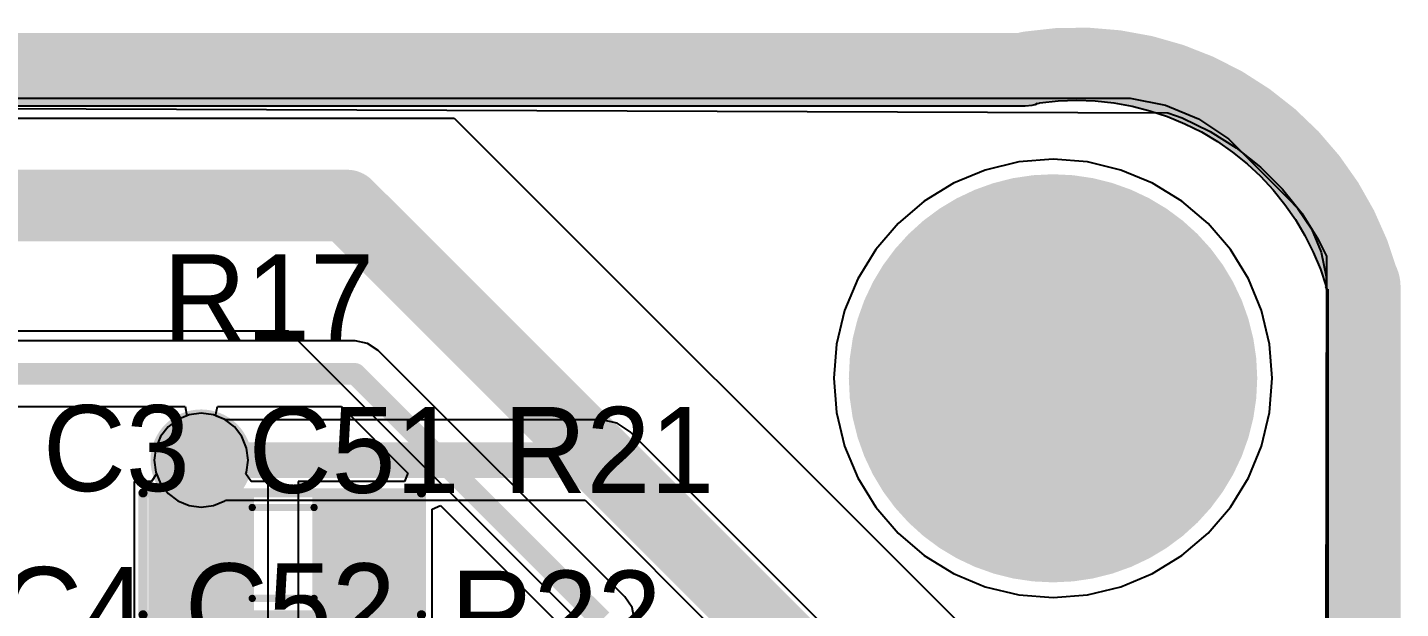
# Model space of a CAD drawing. Header units: millimetres. Extents: x -51 to 108, y 36 to 112.
# Drawn here: x 88.38 to 107.54, y 83.83 to 91.95 of the extents above; entities that cross this region are included whole.
import ezdxf

# ---------------------------------------------------------------- set-up
doc = ezdxf.new("R2010")
doc.units = ezdxf.units.MM
for name, color, linetype in [('BottomLayer', 5, 'Continuous'), ('BottomSolder', 6, 'Continuous'), ('InternalPlane1', 76, 'Continuous'), ('MidLayer1', 16, 'Continuous'), ('PadHoleLayer', 156, 'Continuous'), ('TopLayer', 1, 'Continuous'), ('TopOverlay', 2, 'Continuous'), ('TopSolder', 216, 'Continuous'), ('ViaHoleLayer', 16, 'Continuous')]:
    doc.layers.add(name, color=color, linetype=linetype)

# ---------------------------------------------------------------- blocks, each defined once
blk = doc.blocks.new('SM_0805_85')
at = {"layer": 'TopLayer'}
for points in [[(-1.778, -0.6985), (-0.508, -0.6985), (-1.778, 0.6985), (-0.508, 0.6985)], [(0.508, -0.6985), (1.778, -0.6985), (0.508, 0.6985), (1.778, 0.6985)]]:
    blk.add_solid(points, dxfattribs=at)
at = {"layer": 'TopOverlay'}
for points, const_width in [([(-1.9558, 0.8382), (1.9304, 0.8382)], 0.127), ([(-1.9558, -0.8636), (-1.9558, 0.8382)], 0.127), ([(1.9304, -0.8636), (1.9304, 0.8382)], 0.127), ([(-0.4318, 0.635), (0.4318, 0.635)], 0.1016), ([(-0.4318, -0.635), (0.4318, -0.635)], 0.1016), ([(-1.9558, -0.8636), (1.9304, -0.8636)], 0.127)]:
    blk.add_lwpolyline(points, dxfattribs=dict(at, const_width=const_width))
for points, const_width in [([(-1.98755, 0.8382, 1), (-1.92405, 0.8382, 1)], 0.0635), ([(-1.98755, 0.8382, 1), (-1.92405, 0.8382, 1)], 0.0635), ([(1.89865, 0.8382, 1), (1.96215, 0.8382, 1)], 0.0635), ([(1.89865, 0.8382, 1), (1.96215, 0.8382, 1)], 0.0635), ([(-0.4572, 0.635, 1), (-0.4064, 0.635, 1)], 0.0508), ([(0.4064, 0.635, 1), (0.4572, 0.635, 1)], 0.0508), ([(-0.4572, -0.635, 1), (-0.4064, -0.635, 1)], 0.0508), ([(0.4064, -0.635, 1), (0.4572, -0.635, 1)], 0.0508), ([(-1.98755, -0.8636, 1), (-1.92405, -0.8636, 1)], 0.0635), ([(-1.98755, -0.8636, 1), (-1.92405, -0.8636, 1)], 0.0635), ([(1.89865, -0.8636, 1), (1.96215, -0.8636, 1)], 0.0635), ([(1.89865, -0.8636, 1), (1.96215, -0.8636, 1)], 0.0635)]:
    blk.add_lwpolyline(points, format="xyb", close=True, dxfattribs=dict(at, const_width=const_width))
at = {"layer": 'TopSolder'}
for points in [[(-1.8796, -0.8001), (-0.4064, -0.8001), (-1.8796, 0.8001), (-0.4064, 0.8001)], [(0.4064, -0.8001), (1.8796, -0.8001), (0.4064, 0.8001), (1.8796, 0.8001)]]:
    blk.add_solid(points, dxfattribs=at)

msp = doc.modelspace()

# ---------------------------------------------------------------- linework, layer by layer
at = {"layer": 'BottomLayer'}
for p, q in [((41.363, 90.957), (103.77, 90.957)), ((103.77, 90.957), (104.261, 90.86)), ((104.261, 90.86), (104.723, 90.668)), ((104.723, 90.668), (105.139, 90.39)), ((105.139, 90.39), (105.316, 90.213)), ((102.214, 90.068), (101.747, 89.955)), ((102.692, 90.105), (102.214, 90.068)), ((103.171, 90.068), (102.692, 90.105)), ((103.638, 89.955), (103.171, 90.068)), ((105.316, 90.213), (105.512, 90.018)), ((101.747, 89.955), (101.303, 89.772)), ((104.081, 89.772), (103.638, 89.955)), ((105.512, 90.018), (105.981, 89.548)), ((101.303, 89.772), (100.894, 89.521)), ((104.49, 89.521), (104.081, 89.772)), ((100.894, 89.521), (100.529, 89.209)), ((104.856, 89.209), (104.49, 89.521)), ((105.981, 89.548), (106.105, 89.424)), ((106.105, 89.424), (106.3, 89.133)), ((100.529, 89.209), (100.217, 88.844)), ((105.167, 88.844), (104.856, 89.209)), ((106.3, 89.133), (106.434, 88.809)), ((100.217, 88.844), (99.966, 88.435)), ((105.418, 88.435), (105.167, 88.844)), ((106.434, 88.809), (106.502, 88.466)), ((99.966, 88.435), (99.783, 87.991)), ((105.602, 87.991), (105.418, 88.435)), ((106.502, 88.466), (106.502, 88.29)), ((106.502, 88.29), (106.528, 88.29)), ((106.528, 88.29), (106.528, 59.36)), ((99.783, 87.991), (99.67, 87.524)), ((105.714, 87.524), (105.602, 87.991)), ((99.67, 87.524), (99.633, 87.046)), ((105.752, 87.046), (105.714, 87.524)), ((99.633, 87.046), (99.67, 86.567)), ((105.714, 86.567), (105.752, 87.046)), ((90.477, 86.471), (90.341, 86.366)), ((90.635, 86.536), (90.477, 86.471)), ((90.805, 86.558), (90.635, 86.536)), ((90.975, 86.536), (90.805, 86.558)), ((91.133, 86.471), (90.975, 86.536)), ((91.142, 86.464), (91.133, 86.471)), ((96.393, 86.464), (91.142, 86.464)), ((96.608, 86.421), (96.393, 86.464)), ((96.79, 86.299), (96.608, 86.421)), ((99.67, 86.567), (99.783, 86.1)), ((105.602, 86.1), (105.714, 86.567)), ((90.237, 86.231), (90.172, 86.072)), ((90.341, 86.366), (90.237, 86.231)), ((105.426, 77.663), (96.79, 86.299)), ((90.172, 86.072), (90.149, 85.903)), ((99.783, 86.1), (99.966, 85.657)), ((105.418, 85.657), (105.602, 86.1)), ((90.149, 85.903), (90.172, 85.733)), ((90.172, 85.733), (90.237, 85.575)), ((99.966, 85.657), (100.217, 85.248)), ((105.167, 85.248), (105.418, 85.657)), ((90.237, 85.575), (90.341, 85.439)), ((90.341, 85.439), (90.477, 85.335)), ((90.477, 85.335), (90.635, 85.27)), ((90.975, 85.27), (91.133, 85.335)), ((91.133, 85.335), (91.142, 85.342)), ((91.142, 85.342), (96.161, 85.342)), ((96.161, 85.342), (104.468, 77.035)), ((90.635, 85.27), (90.805, 85.247)), ((90.805, 85.247), (90.975, 85.27)), ((100.217, 85.248), (100.529, 84.882)), ((104.856, 84.882), (105.167, 85.248)), ((100.529, 84.882), (100.894, 84.571)), ((104.49, 84.571), (104.856, 84.882)), ((100.894, 84.571), (101.303, 84.32)), ((104.081, 84.32), (104.49, 84.571)), ((101.303, 84.32), (101.747, 84.136)), ((103.638, 84.136), (104.081, 84.32)), ((101.747, 84.136), (102.214, 84.024)), ((103.171, 84.024), (103.638, 84.136)), ((102.214, 84.024), (102.692, 83.986)), ((102.692, 83.986), (103.171, 84.024))]:
    msp.add_line(p, q, dxfattribs=at)
for points, const_width in [([(101.317, 87.046, 1), (104.067, 87.046, 1)], 2.75), ([(90.63, 85.903, 1), (90.98, 85.903, 1)], 0.35), ([(90.68, 85.903, 1), (90.93, 85.903, 1)], 0.25), ([(96.268, 85.903, 1), (96.518, 85.903, 1)], 0.25), ([(96.268, 85.903, 1), (96.518, 85.903, 1)], 0.25)]:
    msp.add_lwpolyline(points, format="xyb", close=True, dxfattribs=dict(at, const_width=const_width))
at = {"layer": 'BottomLayer', "const_width": 0.5}
for points in [[(90.805, 85.903), (96.393, 85.903)], [(96.393, 85.903), (105.029, 77.267)]]:
    msp.add_lwpolyline(points, dxfattribs=at)
at = {"layer": 'BottomSolder'}
for points, const_width in [([(101.267, 87.046, 1), (104.117, 87.046, 1)], 2.85), ([(90.579, 85.903, 1), (91.031, 85.903, 1)], 0.452)]:
    msp.add_lwpolyline(points, format="xyb", close=True, dxfattribs=dict(at, const_width=const_width))
at = {"layer": 'InternalPlane1'}
for p, q in [((36.271, 90.851), (102.304, 90.851)), ((102.304, 90.851), (102.403, 90.861)), ((102.403, 90.861), (102.437, 90.871)), ((102.437, 90.871), (102.446, 90.874)), ((102.446, 90.871), (102.472, 90.882)), ((102.446, 90.874), (102.446, 90.871)), ((102.472, 90.882), (102.459, 90.878)), ((102.459, 90.878), (102.472, 90.882)), ((102.472, 90.882), (102.499, 90.89)), ((102.499, 90.89), (102.503, 90.892)), ((102.503, 90.892), (102.506, 90.893)), ((102.506, 90.893), (102.763, 90.921)), ((102.763, 90.921), (103.022, 90.93)), ((103.022, 90.93), (103.281, 90.921)), ((103.281, 90.921), (103.539, 90.893)), ((103.539, 90.893), (103.794, 90.847)), ((103.794, 90.847), (104.045, 90.783)), ((104.045, 90.783), (104.291, 90.701)), ((104.291, 90.701), (104.53, 90.602)), ((104.53, 90.602), (104.762, 90.486)), ((104.762, 90.486), (104.985, 90.354)), ((104.985, 90.354), (105.198, 90.206)), ((105.198, 90.206), (105.4, 90.043)), ((105.4, 90.043), (105.589, 89.867)), ((105.589, 89.867), (105.766, 89.677)), ((105.766, 89.677), (105.928, 89.475)), ((105.928, 89.475), (106.076, 89.262)), ((106.076, 89.262), (106.208, 89.039)), ((106.208, 89.039), (106.324, 88.808)), ((106.324, 88.808), (106.424, 88.568)), ((106.424, 88.568), (106.503, 88.329)), ((106.503, 88.329), (106.493, 88.329)), ((106.493, 88.329), (106.523, 88.257)), ((106.507, 88.314), (106.509, 88.308)), ((106.508, 88.313), (106.507, 88.314)), ((106.509, 88.308), (106.508, 88.313)), ((106.523, 88.257), (106.523, 59.358))]:
    msp.add_line(p, q, dxfattribs=at)
at = {"layer": 'InternalPlane1', "const_width": 1.016}
for points in [[(36.195, 91.362), (102.304, 91.362)], [(102.363, 91.385), (102.363, 91.385)], [(107.034, 42.227), (107.034, 88.329)]]:
    msp.add_lwpolyline(points, dxfattribs=at)
for points in [[(102.304, 91.362, -0.107885), (102.363, 91.385)], [(102.363, 91.385, -0.381687), (107.008, 88.412)], [(107.008, 88.412, -0.14822), (107.034, 88.329)]]:
    msp.add_lwpolyline(points, format="xyb", dxfattribs=at)
at = {"layer": 'InternalPlane1'}
for points, const_width in [([(102.05, 91.362, 1), (102.558, 91.362, 1)], 0.508), ([(102.05, 91.362, 1), (102.558, 91.362, 1)], 0.508), ([(102.109, 91.385, 1), (102.617, 91.385, 1)], 0.508), ([(102.109, 91.385, 1), (102.617, 91.385, 1)], 0.508), ([(102.109, 91.385, 1), (102.617, 91.385, 1)], 0.508), ([(102.109, 91.385, 1), (102.617, 91.385, 1)], 0.508), ([(101.313, 87.046, 1), (104.071, 87.046, 1)], 2.758), ([(106.754, 88.412, 1), (107.262, 88.412, 1)], 0.508), ([(106.754, 88.412, 1), (107.262, 88.412, 1)], 0.508), ([(106.78, 88.329, 1), (107.288, 88.329, 1)], 0.508), ([(106.78, 88.329, 1), (107.288, 88.329, 1)], 0.508), ([(90.451, 85.903, 1), (91.159, 85.903, 1)], 0.708)]:
    msp.add_lwpolyline(points, format="xyb", close=True, dxfattribs=dict(at, const_width=const_width))
at = {"layer": 'MidLayer1'}
for p, q in [((57.252, 90.678), (94.336, 90.678)), ((94.336, 90.678), (105.664, 79.35)), ((92.024, 87.706), (84.716, 87.706)), ((98.44, 81.29), (92.024, 87.706))]:
    msp.add_line(p, q, dxfattribs=at)
at = {"layer": 'MidLayer1', "const_width": 1}
for points in [[(59.995, 89.459), (92.837, 89.459)], [(92.837, 89.459), (104.75, 77.546)]]:
    msp.add_lwpolyline(points, dxfattribs=at)
at = {"layer": 'MidLayer1'}
for points, const_width in [([(92.587, 89.459, 1), (93.087, 89.459, 1)], 0.5), ([(92.587, 89.459, 1), (93.087, 89.459, 1)], 0.5), ([(101.317, 87.046, 1), (104.067, 87.046, 1)], 2.75), ([(90.63, 85.903, 1), (90.98, 85.903, 1)], 0.35)]:
    msp.add_lwpolyline(points, format="xyb", close=True, dxfattribs=dict(at, const_width=const_width))
at = {"layer": 'PadHoleLayer', "const_width": 2.25}
msp.add_lwpolyline([(101.567, 87.046, 1), (103.817, 87.046, 1)], format="xyb", close=True, dxfattribs=at)
at = {"layer": 'TopLayer'}
for p, q in [((68.91, 90.881), (104.292, 90.754)), ((104.292, 90.754), (104.292, 90.754)), ((104.292, 90.754), (104.403, 90.715)), ((104.403, 90.715), (104.496, 90.682)), ((104.496, 90.682), (104.885, 90.493)), ((104.885, 90.493), (105.25, 90.263)), ((105.25, 90.263), (105.588, 89.993)), ((102.214, 90.068), (101.747, 89.955)), ((102.692, 90.105), (102.214, 90.068)), ((103.171, 90.068), (102.692, 90.105)), ((103.638, 89.955), (103.171, 90.068)), ((101.747, 89.955), (101.303, 89.772)), ((104.081, 89.772), (103.638, 89.955)), ((105.588, 89.993), (105.893, 89.688)), ((101.303, 89.772), (100.894, 89.521)), ((104.49, 89.521), (104.081, 89.772)), ((105.893, 89.688), (106.163, 89.35)), ((100.894, 89.521), (100.529, 89.209)), ((104.856, 89.209), (104.49, 89.521)), ((106.163, 89.35), (106.394, 88.984)), ((100.529, 89.209), (100.217, 88.844)), ((105.167, 88.844), (104.856, 89.209)), ((106.394, 88.984), (106.453, 88.862)), ((100.217, 88.844), (99.966, 88.435)), ((105.418, 88.435), (105.167, 88.844)), ((106.453, 88.862), (106.507, 88.75)), ((106.507, 88.75), (106.484, 76.585)), ((99.966, 88.435), (99.783, 87.991)), ((105.602, 87.991), (105.418, 88.435)), ((99.783, 87.991), (99.67, 87.524)), ((105.714, 87.524), (105.602, 87.991)), ((92.951, 87.568), (84.735, 87.568)), ((93.127, 87.533), (92.951, 87.568)), ((93.276, 87.434), (93.127, 87.533)), ((96.717, 83.992), (93.276, 87.434)), ((99.67, 87.524), (99.633, 87.046)), ((105.752, 87.046), (105.714, 87.524)), ((99.633, 87.046), (99.67, 86.567)), ((105.714, 86.567), (105.752, 87.046)), ((84.735, 86.65), (90.58, 86.65)), ((90.58, 86.65), (90.605, 86.523)), ((91.005, 86.523), (91.03, 86.65)), ((91.03, 86.65), (92.761, 86.65)), ((92.761, 86.65), (93.689, 85.723)), ((90.477, 86.471), (90.341, 86.366)), ((90.605, 86.523), (90.477, 86.471)), ((91.133, 86.471), (91.005, 86.523)), ((91.269, 86.366), (91.133, 86.471)), ((99.67, 86.567), (99.783, 86.1)), ((105.602, 86.1), (105.714, 86.567)), ((90.237, 86.231), (90.172, 86.072)), ((90.341, 86.366), (90.237, 86.231)), ((91.373, 86.231), (91.269, 86.366)), ((91.438, 86.072), (91.373, 86.231)), ((90.172, 86.072), (90.149, 85.903)), ((91.461, 85.903), (91.438, 86.072)), ((99.783, 86.1), (99.966, 85.657)), ((105.418, 85.657), (105.602, 86.1)), ((90.149, 85.903), (90.172, 85.733)), ((91.438, 85.733), (91.461, 85.903)), ((90.181, 85.711), (90.11, 85.606)), ((90.172, 85.733), (90.181, 85.711)), ((91.429, 85.711), (91.438, 85.733)), ((91.5, 85.606), (91.429, 85.711)), ((93.689, 85.723), (93.64, 85.606)), ((99.966, 85.657), (100.217, 85.248)), ((105.167, 85.248), (105.418, 85.657)), ((90.11, 85.606), (89.87, 85.606)), ((89.87, 85.606), (89.87, 83.676)), ((91.74, 85.606), (91.5, 85.606)), ((91.74, 83.697), (91.74, 85.606)), ((93.64, 85.606), (92.156, 85.606)), ((92.156, 85.606), (92.156, 83.609)), ((94.026, 85.22), (94.143, 85.268)), ((94.026, 83.625), (94.026, 85.22)), ((94.143, 85.268), (95.741, 83.671)), ((100.217, 85.248), (100.529, 84.882)), ((104.856, 84.882), (105.167, 85.248)), ((100.529, 84.882), (100.894, 84.571)), ((104.49, 84.571), (104.856, 84.882)), ((100.894, 84.571), (101.303, 84.32)), ((104.081, 84.32), (104.49, 84.571)), ((101.303, 84.32), (101.747, 84.136)), ((103.638, 84.136), (104.081, 84.32)), ((101.747, 84.136), (102.214, 84.024)), ((103.171, 84.024), (103.638, 84.136)), ((96.817, 83.843), (96.717, 83.992)), ((102.214, 84.024), (102.692, 83.986)), ((102.692, 83.986), (103.171, 84.024)), ((96.852, 83.668), (96.817, 83.843))]:
    msp.add_line(p, q, dxfattribs=at)
for points, const_width in [([(101.317, 87.046, 1), (104.067, 87.046, 1)], 2.75), ([(92.876, 87.109, 1), (93.026, 87.109, 1)], 0.15), ([(92.876, 87.109, 1), (93.026, 87.109, 1)], 0.15), ([(90.63, 85.903, 1), (90.98, 85.903, 1)], 0.35), ([(90.68, 85.903, 1), (90.93, 85.903, 1)], 0.25), ([(90.68, 84.607, 1), (90.93, 84.607, 1)], 0.25), ([(92.991, 84.607, 1), (93.191, 84.607, 1)], 0.2), ([(93.016, 84.582, 1), (93.216, 84.582, 1)], 0.2), ([(93.016, 84.582, 1), (93.216, 84.582, 1)], 0.2)]:
    msp.add_lwpolyline(points, format="xyb", close=True, dxfattribs=dict(at, const_width=const_width))
for points, const_width in [([(83.68, 87.109), (92.951, 87.109)], 0.3), ([(92.951, 87.109), (96.393, 83.668)], 0.3), ([(90.805, 84.607), (90.805, 85.903)], 0.5), ([(93.091, 84.607), (93.116, 84.582)], 0.4), ([(93.116, 82.626), (93.116, 84.582)], 0.4)]:
    msp.add_lwpolyline(points, dxfattribs=dict(at, const_width=const_width))
at = {"layer": 'TopOverlay', "const_width": 0.3}
msp.add_lwpolyline([(102.387, 91.237, -0.384896), (106.875, 88.329)], format="xyb", dxfattribs=at)
for points in [[(36.195, 91.211), (103.226, 91.211)], [(106.883, 41.453), (106.883, 88.329)]]:
    msp.add_lwpolyline(points, dxfattribs=at)
at = {"layer": 'TopOverlay', "const_width": 0.15}
for points in [[(102.312, 91.237, 1), (102.462, 91.237, 1)], [(103.151, 91.211, 1), (103.301, 91.211, 1)], [(106.8, 88.329, 1), (106.95, 88.329, 1)], [(106.808, 88.329, 1), (106.958, 88.329, 1)]]:
    msp.add_lwpolyline(points, format="xyb", close=True, dxfattribs=at)
at = {"layer": 'TopSolder'}
for points, const_width in [([(101.267, 87.046, 1), (104.117, 87.046, 1)], 2.85), ([(90.579, 85.903, 1), (91.031, 85.903, 1)], 0.452)]:
    msp.add_lwpolyline(points, format="xyb", close=True, dxfattribs=dict(at, const_width=const_width))
at = {"layer": 'ViaHoleLayer', "const_width": 0.2}
msp.add_lwpolyline([(90.705, 85.903, 1), (90.905, 85.903, 1)], format="xyb", close=True, dxfattribs=at)

# ---------------------------------------------------------------- block references
at = {"rotation": 360}
msp.add_blockref('SM_0805_85', (91.948, 84.607), dxfattribs=at)

# ---------------------------------------------------------------- texts
at = {"layer": 'TopOverlay'}
for s, p in [('R17', (90.272, 87.579)), ('C3', (88.595, 85.471)), ('C51', (91.465, 85.446)), ('R21', (95.021, 85.446)), ('C4', (87.986, 83.21)), ('C52', (90.576, 83.261)), ('R22', (94.285, 83.16))]:
    msp.add_text(s, height=1.2, dxfattribs=at).set_placement(p)

doc.saveas('drawing.dxf')
